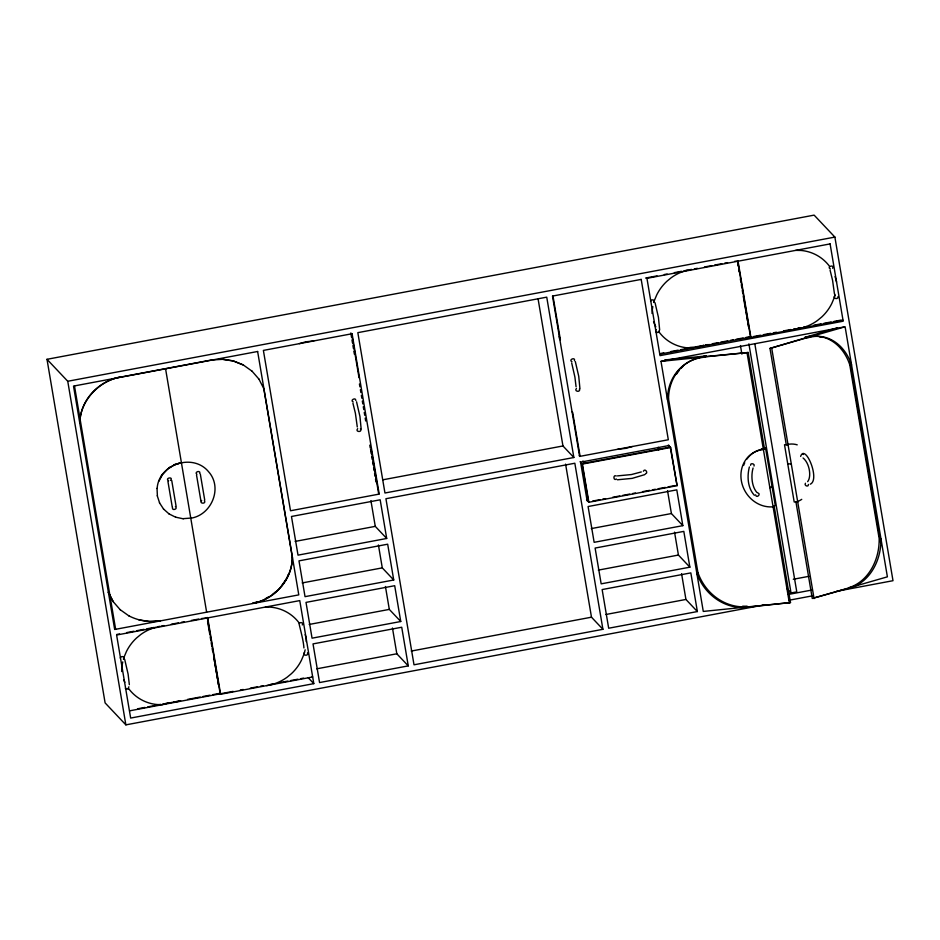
<?xml version="1.0" encoding="UTF-8"?>
<svg xmlns="http://www.w3.org/2000/svg" width="940" height="940" viewBox="0 0 940 940"><rect width="100%" height="100%" fill="white"/><g stroke="black" fill="none" stroke-linecap="round" stroke-linejoin="round"><path stroke-width="1.41" d="M361.16 429.039L359.95 416.502L356.554 401.803M579.945 388.819L578.735 376.282L575.327 361.571M659.657 329.987L658.447 317.438L655.039 302.739M355.861 400.487C355.884 396.833 349.539 400.393 353.158 401.944M79.865 421.802C80.699 400.029 98.3 381.311 119.427 377.316L211.476 360.008L222.545 359.339L233.32 360.984L243.331 365.014M157.145 488.495C158.578 464.055 193.041 452.763 208.586 471.739C223.003 487.778 211.488 515.155 190.75 518.222M749.368 466.957C746.995 476.286 747.559 487.907 754.374 495.286M753.081 468.003C750.778 476.016 751.859 486.908 757.017 492.584M172.466 507.471C171.48 511.266 178.576 509.069 175.416 506.566M199.821 473.466C200.878 469.8 193.828 471.939 196.848 474.359M120.214 658.035C120.614 655.509 125.478 656.508 123.598 658.905M574.493 360.678C575.562 356.648 568.042 359.856 571.943 361.724M650.55 301.329C650.95 298.814 655.814 299.801 653.934 302.21M287.358 576.878L288.345 574.364M643.348 471.234C644.887 467.779 648.87 473.137 645.322 473.924M754.021 466.064C755.349 463.714 750.026 462.515 750.578 465.312M161.046 476.556L162.244 474.348M158.883 481.233L162.479 474.606L167.696 469.048L174.159 464.959L181.444 462.621L173.912 464.713M655.603 330.328L656.167 329.564M805.427 483.254C803.688 485.569 808.717 487.637 808.447 484.441M810.303 484.182C820.538 479.565 805.145 443.081 800.621 456.405M281.471 586.008L286.876 578.147M302.281 624.959C304.055 622.809 299.884 621.563 299.049 623.69C300.753 631.198 303.432 640.481 303.926 647.954M832.617 268.264C834.873 264.093 826.19 266.654 830.337 268.946M357.67 428.628C354.568 432.165 362.957 432.635 360.431 428.769M304.513 652.325C301.54 655.391 308.978 656.731 307.545 652.842M576.455 388.408C573.482 391.475 580.92 392.814 579.486 388.925M834.849 295.618C832.053 298.297 838.492 300.248 838.045 296.582M201.677 500.491C198.516 503.805 206.73 504.263 204.415 500.597M807.648 481.656C811.678 476.686 809.575 463.173 803.066 457.991M272.624 594.562L275.655 591.777M170.587 480.422C173.959 476.251 164.218 477.99 168.66 480.787M616.417 479.036C613.374 481.468 612.892 474.124 616.229 475.946M168.53 468.12L170.68 466.757M664.615 359.95L706.234 355.978L704.048 357.247A47.893 43.252 59.8 0 0 667.447 399.535L668.54 398.901A47.893 43.252 59.8 0 1 705.141 356.613L748.193 352.5L764.502 448.897M774.184 506.166L790.493 602.564L703.284 611.423L660.996 361.36L748.193 352.5M765.595 448.262L763.409 449.531A29.445 26.59 59.8 0 0 741.343 480.74A29.445 26.59 59.8 0 0 773.091 506.801L775.277 505.532L765.595 448.262A29.445 26.59 59.8 0 0 761.435 449.014M769.86 487.719L772.045 486.438M747.429 606.676A47.893 43.252 59.8 0 1 697.927 572.613L696.834 573.247A47.893 43.252 59.8 0 0 746.337 607.311L790.493 602.564M265.456 598.674L269.04 596.618M644.734 474.653L632.138 478.378L617.357 479.788M641.303 471.939L631.386 474.559L617.462 475.887M253.835 602.869L257.795 601.659M252.649 603.398C274.316 599.356 291.894 579.827 292.387 557.585L263.788 388.526M812.9 336.356A47.893 38.07 -86.9 0 1 849.772 364.838L851.558 364.943A47.893 38.07 -86.9 0 0 808.435 337.624L804.863 337.437L837.458 327.778M786.286 444.808L769.977 348.411L806.649 337.531A47.893 38.07 -86.9 0 1 810.386 336.673M769.977 348.411L845.107 326.756L887.395 576.831L812.278 598.475L795.968 502.066A29.445 23.406 -86.9 0 0 801.738 499.34M813.641 598.063L850.735 587.7A47.893 38.07 -86.9 0 0 880.945 538.644M299.402 343.64L305.747 341.819L313.807 340.938M632.291 446.524L625.958 448.345L617.886 449.226M180.633 700.746L162.55 704.225M758.897 605.9L125.866 724.869L105.115 702.909L47 359.303L814.134 215.131L834.885 237.091L893 580.697L836.764 591.26M47 359.303L67.751 381.264L834.885 237.091M645.557 278.052L657.072 275.89M664.263 274.539L667.141 273.998M674.332 272.647L681.524 271.296M684.402 270.755L687.281 270.215M694.46 268.863L697.339 268.323M704.53 266.972L711.721 265.62M714.6 265.068L721.791 263.717M724.67 263.176L727.548 262.636M734.739 261.285L738.041 261.203L750.954 337.554L750.108 336.649M660.914 353.416L663.781 352.876M670.937 351.537L678.104 350.185M680.971 349.645L688.139 348.305M696.305 346.754L704.107 345.332L698.561 346.825L689.784 347.447M705.447 345.039L708.231 344.557M717.925 342.701L712.32 343.758L712.743 344.204M720.721 342.172L727.713 340.868M730.509 340.339L733.318 339.81M736.114 339.281L743.105 337.965M745.902 337.448L748.698 336.92M659.904 354.133L750.531 337.107L737.618 260.744M753.41 336.567L760.601 335.216M763.48 334.675L770.671 333.324M773.55 332.784L776.428 332.243M783.619 330.892L790.81 329.541M793.689 329L796.991 328.906A45.801 44.897 -43.4 0 0 817.448 320.517L821.772 316.968A45.801 44.897 -43.4 0 0 831.759 303.585L833.933 298.45A45.801 44.897 -43.4 0 0 835.155 294.455M798.001 328.189L800.88 327.649M803.747 327.108L806.626 326.568M813.817 325.216L821.008 323.865M823.886 323.325L831.077 321.974M833.956 321.433L841.147 320.082M747.923 338.118L843.016 320.258M660.996 361.36L844.144 326.944M382.697 479.835L562.954 445.96L573.858 457.51L384.954 493.007L357.835 332.654L546.739 297.158L573.858 457.51M669.28 445.478L580.579 462.151L587.124 500.809M580.097 461.646L582.412 464.078L670.631 447.499L677.082 485.674L588.863 502.254L586.56 499.822M295.148 541.417L375.272 526.365L386.704 538.467L298.015 555.14L291.471 516.483L380.171 499.81L386.704 538.467M592.74 501.032L599.849 499.692M602.693 499.163L605.548 498.623M612.657 497.295L619.777 495.956M622.621 495.415L629.73 494.088M632.573 493.547L635.428 493.007M642.537 491.679L649.658 490.339M652.501 489.799L655.345 489.27M658.188 488.73L665.309 487.402M668.152 486.861L675.261 485.522M302.175 582.941L382.286 567.878L393.731 579.992L305.03 596.653L298.979 560.863L387.68 544.201L393.731 579.992M591.284 528.597L671.407 513.546L682.84 525.648L594.139 542.321L588.087 506.531L676.788 489.858L682.84 525.648M116.666 634.488L119.544 633.948M126.736 632.596L133.927 631.245M136.805 630.693L143.996 629.342M146.875 628.801L154.066 627.45M161.245 626.099L164.124 625.558M171.315 624.207L178.506 622.856M181.385 622.315L184.263 621.775M191.454 620.423L198.645 619.072M201.524 618.532L207.705 617.909L220.618 694.261L312.679 676.965L312.256 676.506M309.201 624.454L389.313 609.402L400.757 621.505L312.056 638.178L306.005 602.387L394.694 585.714L400.757 621.505M598.31 570.122L678.422 555.058L689.866 567.173L601.165 583.846L595.114 548.055L683.815 531.382L689.866 567.173M316.698 668.834L396.821 653.782L408.265 665.884L319.565 682.558L313.02 643.9L401.721 627.239L408.265 665.884M411.227 651.067L591.483 617.192L602.916 629.307L414.011 664.803L385.929 498.729L574.834 463.232L602.916 629.307M605.818 614.502L685.93 599.45L697.374 611.552L608.673 628.226L602.141 589.568L690.83 572.895L697.374 611.552M793.289 579.263L809.023 576.314M137.745 708.772L144.901 707.42M147.768 706.88L154.936 705.541M157.803 705L160.67 704.459M163.419 703.978L169.882 702.768M187.589 699.407L200.173 697.034M202.97 696.505L209.972 695.201M212.769 694.672L219.772 693.356L220.618 694.261M129.567 710.84L233.143 691.382M240.334 690.019L243.213 689.478M250.404 688.127L257.595 686.776M260.474 686.235L263.353 685.695M270.544 684.343L273.411 683.803M280.613 682.452L287.805 681.101M290.671 680.56L297.863 679.209M300.741 678.668L303.62 678.128M787.156 588.863L791.022 592.952L796.779 591.871L754.891 344.204M313.807 683.639L130.66 718.066L116.607 635.029L299.766 600.601L313.807 683.639L308.085 677.587M788.214 594.48L811.291 590.144M761.776 605.36L764.667 604.82M789.177 600.214L812.254 595.878M705.505 345.133L709.712 344.534M173.771 702.027L179.376 701.228M160.587 620.694L149.648 621.505L138.873 619.848M183.147 518.668L190.632 518.093M795.71 250.369L800.998 250.451A41.078 40.279 -43.4 0 1 829.761 266.631M692.862 347.941L687.575 347.859A41.078 40.279 -43.4 0 1 658.811 331.679M265.374 607.064L270.661 607.158A41.078 40.279 -43.4 0 1 299.425 623.337M162.526 704.648L157.238 704.553A41.078 40.279 -43.4 0 1 128.475 688.374M788.073 444.902L784.5 444.714L794.194 501.972L797.755 502.172M787.732 463.796L791.304 463.984M222.428 359.209L233.191 360.866L243.213 364.896L252.073 371.206M175.733 517.2L183.265 518.798M757.805 492.877C761.659 494.088 756.159 498.835 755.572 494.816M128.851 615.817C138.368 620.882 150.835 622.879 160.47 620.564M169.024 513.886L175.851 517.317M120.12 609.637L128.98 615.947M163.478 508.975L169.153 514.015M668.328 445.066L670.631 447.499M677.082 485.674L670.232 447.076L582.013 463.655L588.464 501.843M571.873 411.579L572.672 412.425L580.097 456.335L579.298 455.489M582.882 461L584.891 463.115M350.808 332.983L351.607 333.829L359.033 377.739M370.501 449.426L371.3 450.272L378.726 494.182M263.67 388.396L258.935 379.102M165.569 368.797L206.612 612.046M292.269 557.467C292.599 579.522 274.057 600.167 252.519 603.269M119.298 377.187C98.853 381.534 79.912 400.757 79.806 423.247L79.677 423.118M251.944 371.077L259.052 379.231M120.238 609.755L113.141 601.612L108.276 592.188L113.258 601.741M802.983 453.491L803.336 454.502M655.685 331.679L657.812 332.607L659.363 330.516M125.349 688.374L127.958 689.161L128.862 686.788M159.471 502.794L163.595 509.104M157.262 495.768L159.589 502.923M830.091 270.215L832.546 280.191L834.462 293.973M571.696 363.005L574.892 376.999L576.067 386.751M352.923 403.225L355.379 413.189L357.282 426.971M124.703 659.434L128.11 674.133L129.344 684.661M200.361 474.289L204.72 500.033M196.53 475.017L200.878 500.762M171.738 480.54L176.097 506.284M167.907 481.268L172.255 507.013M849.995 361.501L880.674 542.932M849.772 364.838L879.159 538.549A47.893 38.07 -86.9 0 1 848.949 587.606M771.764 348.505L814.064 598.569M737.677 263.176L738.159 266.055M738.652 268.946L739.134 271.825M740.356 279.027L740.849 281.906M741.331 284.785L741.813 287.675M742.306 290.554L742.788 293.433M743.282 296.312L745.479 309.284M745.961 312.162L746.442 315.041M746.936 317.92L747.418 320.81M747.911 323.689L748.393 326.568M748.898 343.852L791.022 592.952M747.1 353.135L789.4 603.198M740.438 345.544L741.907 354.18M668.54 398.901L697.927 572.613M667.529 490.633L671.407 513.546M674.544 532.158L678.422 555.058M681.57 573.67L685.93 599.45M658.223 447.24L658.705 450.06M582.412 464.078L588.863 502.254M552.979 295.983L560.404 339.892L559.606 339.046A45.144 44.262 -43.4 0 1 559.206 336.156M538.033 298.615L562.954 445.96M565.586 464.125L591.483 617.192M351.043 334.405L351.525 337.237M352.007 340.069L352.477 342.9M352.958 345.732L353.44 348.564M353.922 351.396L354.392 354.227M359.433 384.002L359.914 386.845M360.396 389.689L360.878 392.532M361.36 395.376L361.841 398.231M362.323 401.075L362.805 403.918M363.287 406.762L363.768 409.605M364.25 412.448L364.72 415.292M365.202 418.136L365.684 420.979M369.772 445.161L370.254 448.004M370.736 450.848L371.218 453.679M371.7 456.511L372.181 459.343M372.651 462.174L373.133 465.006M373.615 467.838L374.096 470.67M374.566 473.502L375.048 476.333M375.53 479.165L376.012 482.009M370.912 500.597L375.272 526.365M378.421 544.977L382.286 567.878M385.435 586.49L389.313 609.402M392.462 628.014L396.821 653.782M207.282 617.451L220.195 693.814M207.587 621.317L209.773 634.289M210.266 637.167L210.748 640.046M211.242 642.925L211.723 645.815M212.217 648.694L212.699 651.573M213.921 658.775L214.402 661.654M214.896 664.545L215.378 667.423M215.871 670.302L216.353 673.181M216.846 676.072L217.328 678.95M217.822 681.829L218.303 684.708M74.472 385.917L115.644 629.295M67.751 381.264L125.866 724.869M157.027 488.365L157.391 495.897M306.205 641.55A45.801 44.897 -43.4 0 0 306.228 638.789A41.078 40.279 -43.4 0 0 305.147 634.653M305.136 649.81A45.801 44.897 -43.4 0 1 303.596 655.157L301.423 660.291A45.801 44.897 -43.4 0 1 291.435 673.663L287.111 677.223A45.801 44.897 -43.4 0 1 266.654 685.613M121.671 671.548A45.801 44.897 -43.4 0 1 122.764 661.901M123.446 659.21A45.801 44.897 -43.4 0 1 124.303 656.555L126.477 651.42A45.801 44.897 -43.4 0 1 136.476 638.048L140.788 634.5A45.801 44.897 -43.4 0 1 155.805 627.25M157.156 626.898A45.801 44.897 -43.4 0 1 159.882 626.322M124.844 682.311A41.078 40.279 -43.4 0 1 123.704 679.714M835.025 276.618A41.078 40.279 -43.4 0 1 836.553 282.082M800.657 327.661A45.801 44.897 -43.4 0 1 797.931 328.236M652.031 313.455A45.801 44.897 -43.4 0 1 652.818 306.569M653.782 302.515A45.801 44.897 -43.4 0 1 654.639 299.86L656.813 294.725A45.801 44.897 -43.4 0 1 666.812 281.354L671.125 277.793A45.801 44.897 -43.4 0 1 691.582 269.404M655.826 326.873A41.078 40.279 -43.4 0 1 653.547 321.691M676.565 374.096A47.893 43.252 59.8 0 1 679.115 370.548M680.995 368.374A47.893 43.252 59.8 0 1 683.027 366.341M703.367 356.354A47.893 43.252 59.8 0 1 706.234 355.978M747.089 606.159A47.893 43.252 59.8 0 1 742.682 606.183M743.611 465.441A29.445 26.59 59.8 0 1 744.727 462.786M746.889 459.108A29.445 26.59 59.8 0 1 763.104 449.073M819.48 336.708A47.893 38.07 -86.9 0 1 822.347 337.413M804.863 337.437A47.893 38.07 -86.9 0 1 809.857 336.391M787.485 444.491A29.445 23.406 -86.9 0 1 797.226 444.843M257.63 351.49L73.52 386.093L114.68 629.483L298.791 594.879L257.63 351.49M352.077 333.735L263.388 350.409L290.507 510.761L379.208 494.088L352.077 333.735M641.198 279.403L552.497 296.077L579.616 456.417L668.317 439.755L641.198 279.403M830.102 243.907L646.943 278.322L660.021 355.637L843.18 321.21L830.102 243.907"/></g></svg>
